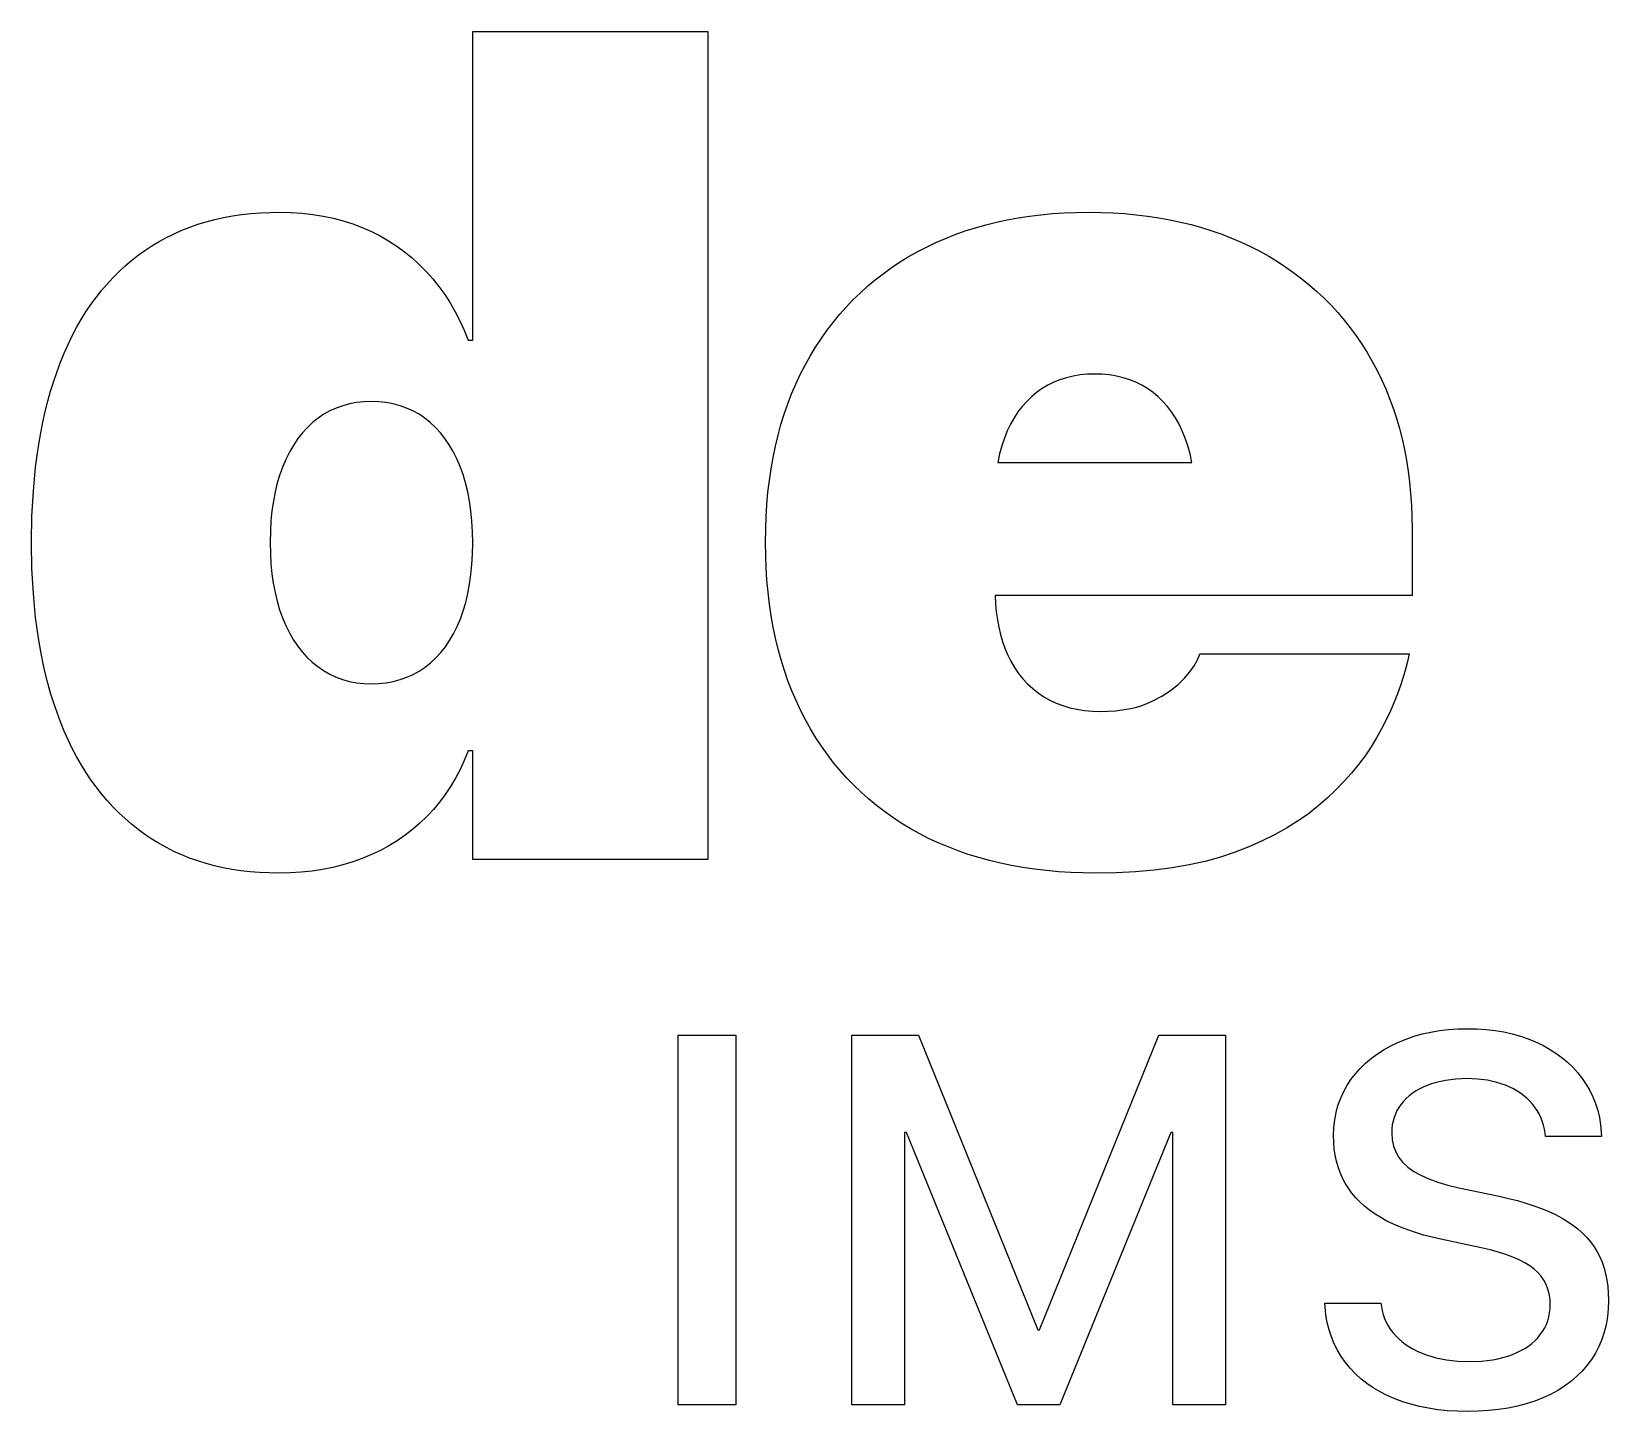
# Model space of a CAD drawing. Extents: x -40 to 40, y -8.1 to 8.1.
# Drawn here: x 22.6 to 40, y -8.09 to 7.14 of the extents above; entities that cross this region are included whole.
import ezdxf

# ---------------------------------------------------------------- set-up
doc = ezdxf.new("R2010")
doc.units = 0
doc.layers.get('0').update_dxf_attribs({"color": 3, "linetype": 'CONTINUOUS'})

msp = doc.modelspace()

# ---------------------------------------------------------------- linework, layer by layer
at = {"color": 3}
for p, q in [((27.470167, 3.732109), (27.470167, 7.137054)), ((27.470167, 7.137054), (30.065014, 7.137054)), ((30.065014, 7.137054), (30.065014, -1.995539)), ((24.531187, 5.038234), (24.625392, 5.062895)), ((24.625392, 5.062895), (24.721697, 5.084267)), ((24.721697, 5.084267), (24.820104, 5.102351)), ((24.820104, 5.102351), (24.920612, 5.117147)), ((24.920612, 5.117147), (25.023222, 5.128656)), ((25.023222, 5.128656), (25.127933, 5.136876)), ((25.127933, 5.136876), (25.234745, 5.141808)), ((25.234745, 5.141808), (25.343659, 5.143453)), ((25.343659, 5.143453), (25.467221, 5.140832)), ((25.467221, 5.140832), (25.587915, 5.132971)), ((25.587915, 5.132971), (25.705741, 5.119867)), ((25.705741, 5.119867), (25.8207, 5.101524)), ((25.8207, 5.101524), (25.93279, 5.077939)), ((25.93279, 5.077939), (26.042013, 5.049112)), ((26.042013, 5.049112), (26.148368, 5.015045)), ((33.247204, 5.03428), (33.366403, 5.059867)), ((33.366403, 5.059867), (33.487851, 5.082043)), ((33.487851, 5.082043), (33.611548, 5.100806)), ((33.611548, 5.100806), (33.737496, 5.11616)), ((33.737496, 5.11616), (33.865693, 5.128099)), ((33.865693, 5.128099), (33.99614, 5.136629)), ((33.99614, 5.136629), (34.128837, 5.141746)), ((34.128837, 5.141746), (34.263783, 5.143453)), ((34.263783, 5.143453), (34.398729, 5.141772)), ((34.398729, 5.141772), (34.531426, 5.136729)), ((34.531426, 5.136729), (34.661873, 5.128322)), ((34.661873, 5.128322), (34.79007, 5.116554)), ((34.79007, 5.116554), (34.916018, 5.101425)), ((34.916018, 5.101425), (35.039715, 5.082933)), ((35.039715, 5.082933), (35.161163, 5.061077)), ((35.161163, 5.061077), (35.280362, 5.035861)), ((24.091688, 4.865611), (24.175385, 4.906712)), ((24.175385, 4.906712), (24.261183, 4.944524)), ((24.261183, 4.944524), (24.349083, 4.97905)), ((24.349083, 4.97905), (24.439085, 5.010286)), ((24.439085, 5.010286), (24.531187, 5.038234)), ((26.148368, 5.015045), (26.251855, 4.975737)), ((26.251855, 4.975737), (26.352178, 4.931484)), ((26.352178, 4.931484), (26.44904, 4.882584)), ((26.44904, 4.882584), (26.542441, 4.829035)), ((32.684959, 4.855166), (32.792908, 4.897813)), ((32.792908, 4.897813), (32.903108, 4.937046)), ((32.903108, 4.937046), (33.015557, 4.972869)), ((33.015557, 4.972869), (33.130256, 5.00528)), ((33.130256, 5.00528), (33.247204, 5.03428)), ((35.280362, 5.035861), (35.39731, 5.007283)), ((35.39731, 5.007283), (35.512009, 4.975342)), ((35.512009, 4.975342), (35.624458, 4.940038)), ((35.624458, 4.940038), (35.734657, 4.901373)), ((35.734657, 4.901373), (35.842607, 4.859345)), ((23.778, 4.668439), (23.853205, 4.722582)), ((23.853205, 4.722582), (23.930598, 4.773546)), ((23.930598, 4.773546), (24.010092, 4.821222)), ((24.010092, 4.821222), (24.091688, 4.865611)), ((26.542441, 4.829035), (26.63238, 4.770838)), ((26.63238, 4.770838), (26.718859, 4.707994)), ((26.718859, 4.707994), (26.801876, 4.640503)), ((32.275954, 4.650702), (32.374608, 4.706758)), ((32.374608, 4.706758), (32.475809, 4.75964)), ((32.475809, 4.75964), (32.579259, 4.809109)), ((32.579259, 4.809109), (32.684959, 4.855166)), ((35.842607, 4.859345), (35.948307, 4.813954)), ((35.948307, 4.813954), (36.051757, 4.765203)), ((36.051757, 4.765203), (36.152958, 4.713088)), ((36.152958, 4.713088), (36.251624, 4.657908)), ((23.566031, 4.487621), (23.634413, 4.550959)), ((23.634413, 4.550959), (23.705069, 4.611232)), ((23.705069, 4.611232), (23.778, 4.668439)), ((26.801876, 4.640503), (26.881432, 4.568364)), ((26.881432, 4.568364), (26.957527, 4.491577)), ((31.99705, 4.464877), (32.087175, 4.52976)), ((32.087175, 4.52976), (32.180143, 4.591701)), ((32.180143, 4.591701), (32.275954, 4.650702)), ((36.251624, 4.657908), (36.347472, 4.599958)), ((36.347472, 4.599958), (36.440502, 4.539241)), ((36.440502, 4.539241), (36.530714, 4.475755)), ((23.374533, 4.279212), (23.436091, 4.351748)), ((23.436091, 4.351748), (23.499924, 4.421216)), ((23.499924, 4.421216), (23.566031, 4.487621)), ((26.957527, 4.491577), (27.029815, 4.410488)), ((27.029815, 4.410488), (27.097949, 4.325442)), ((31.825329, 4.326284), (31.909768, 4.397051)), ((31.909768, 4.397051), (31.99705, 4.464877)), ((36.530714, 4.475755), (36.618107, 4.409498)), ((36.618107, 4.409498), (36.702682, 4.340475)), ((23.258239, 4.124946), (23.315249, 4.203611)), ((23.315249, 4.203611), (23.374533, 4.279212)), ((27.097949, 4.325442), (27.161931, 4.236443)), ((27.161931, 4.236443), (27.221758, 4.143488)), ((31.589071, 4.096329), (31.664981, 4.175923)), ((31.664981, 4.175923), (31.743734, 4.252574)), ((31.743734, 4.252574), (31.825329, 4.326284)), ((36.702682, 4.340475), (36.784438, 4.268681)), ((36.784438, 4.268681), (36.863376, 4.194119)), ((36.863376, 4.194119), (36.939496, 4.116787)), ((23.151044, 3.958417), (23.203504, 4.043214)), ((23.203504, 4.043214), (23.258239, 4.124946)), ((27.221758, 4.143488), (27.277433, 4.046577)), ((27.277433, 4.046577), (27.328954, 3.945709)), ((31.445781, 3.928318), (31.516005, 4.013794)), ((31.516005, 4.013794), (31.589071, 4.096329)), ((36.939496, 4.116787), (37.012797, 4.036687)), ((37.012797, 4.036687), (37.08328, 3.953819)), ((23.052946, 3.779625), (23.100857, 3.870553)), ((23.100857, 3.870553), (23.151044, 3.958417)), ((27.328954, 3.945709), (27.376322, 3.840886)), ((27.376322, 3.840886), (27.419536, 3.732109)), ((31.313863, 3.748537), (31.378401, 3.839899)), ((31.378401, 3.839899), (31.445781, 3.928318)), ((37.08328, 3.953819), (37.150945, 3.86818)), ((37.150945, 3.86818), (37.215792, 3.779773)), ((22.963946, 3.588572), (23.007308, 3.685631)), ((23.007308, 3.685631), (23.052946, 3.779625)), ((27.419536, 3.732109), (27.470167, 3.732109)), ((31.193318, 3.55699), (31.252169, 3.654234)), ((31.252169, 3.654234), (31.313863, 3.748537)), ((37.215792, 3.779773), (37.27782, 3.688598)), ((37.27782, 3.688598), (37.33703, 3.594653)), ((22.884155, 3.385393), (22.922857, 3.488447)), ((22.922857, 3.488447), (22.963946, 3.588572)), ((31.137309, 3.456803), (31.193318, 3.55699)), ((37.33703, 3.594653), (37.393421, 3.497941)), ((37.393421, 3.497941), (37.446685, 3.398755)), ((22.847949, 3.279544), (22.884155, 3.385393)), ((31.034959, 3.248394), (31.084429, 3.353872)), ((31.084429, 3.353872), (31.137309, 3.456803)), ((34.020121, 3.318357), (33.948723, 3.295663)), ((34.094287, 3.336009), (34.020121, 3.318357)), ((34.171223, 3.348617), (34.094287, 3.336009)), ((34.250927, 3.356182), (34.171223, 3.348617)), ((34.333401, 3.358704), (34.250927, 3.356182)), ((34.415874, 3.356182), (34.333401, 3.358704)), ((34.495579, 3.348617), (34.415874, 3.356182)), ((34.572514, 3.336009), (34.495579, 3.348617)), ((34.646681, 3.318357), (34.572514, 3.336009)), ((34.718079, 3.295663), (34.646681, 3.318357)), ((37.446685, 3.398755), (37.496513, 3.297394)), ((22.783028, 3.059466), (22.81424, 3.170901)), ((22.81424, 3.170901), (22.847949, 3.279544)), ((30.946256, 3.029799), (30.988902, 3.14037)), ((30.988902, 3.14037), (31.034959, 3.248394)), ((33.691166, 3.154746), (33.634651, 3.107724)), ((33.751143, 3.197318), (33.691166, 3.154746)), ((33.814234, 3.235143), (33.751143, 3.197318)), ((33.880094, 3.267924), (33.814234, 3.235143)), ((33.948723, 3.295663), (33.880094, 3.267924)), ((34.786708, 3.267924), (34.718079, 3.295663)), ((34.852568, 3.235143), (34.786708, 3.267924)), ((34.915659, 3.197318), (34.852568, 3.235143)), ((34.975635, 3.154746), (34.915659, 3.197318)), ((35.03215, 3.107724), (34.975635, 3.154746)), ((37.496513, 3.297394), (37.542904, 3.193857)), ((37.542904, 3.193857), (37.585859, 3.088145)), ((22.754313, 2.945237), (22.783028, 3.059466)), ((25.964039, 2.983223), (25.894866, 2.951678)), ((26.035882, 3.009033), (25.964039, 2.983223)), ((26.110395, 3.029108), (26.035882, 3.009033)), ((26.187578, 3.043446), (26.110395, 3.029108)), ((26.26743, 3.05205), (26.187578, 3.043446)), ((26.349953, 3.054918), (26.26743, 3.05205)), ((26.433959, 3.05205), (26.349953, 3.054918)), ((26.515098, 3.043446), (26.433959, 3.05205)), ((26.593368, 3.029108), (26.515098, 3.043446)), ((26.668771, 3.009033), (26.593368, 3.029108)), ((26.741306, 2.983223), (26.668771, 3.009033)), ((26.810974, 2.951678), (26.741306, 2.983223)), ((30.907022, 2.916683), (30.946256, 3.029799)), ((33.532005, 3.000331), (33.485873, 2.93996)), ((33.581597, 3.056252), (33.532005, 3.000331)), ((33.634651, 3.107724), (33.581597, 3.056252)), ((35.085204, 3.056252), (35.03215, 3.107724)), ((35.134797, 3.000331), (35.085204, 3.056252)), ((35.180929, 2.93996), (35.134797, 3.000331)), ((37.585859, 3.088145), (37.625377, 2.980256)), ((37.625377, 2.980256), (37.66146, 2.870192)), ((22.704374, 2.708398), (22.728095, 2.828214)), ((22.728095, 2.828214), (22.754313, 2.945237)), ((25.703763, 2.822923), (25.646457, 2.769327)), ((25.764531, 2.871379), (25.703763, 2.822923)), ((25.828363, 2.914397), (25.764531, 2.871379)), ((25.894866, 2.951678), (25.828363, 2.914397)), ((26.877773, 2.914397), (26.810974, 2.951678)), ((26.941705, 2.871379), (26.877773, 2.914397)), ((27.002472, 2.822923), (26.941705, 2.871379)), ((27.059778, 2.769327), (27.002472, 2.822923)), ((30.838788, 2.682811), (30.871199, 2.80102)), ((30.871199, 2.80102), (30.907022, 2.916683)), ((33.403993, 2.805865), (33.368245, 2.732143)), ((33.443202, 2.875137), (33.403993, 2.805865)), ((33.485873, 2.93996), (33.443202, 2.875137)), ((35.223599, 2.875137), (35.180929, 2.93996)), ((35.262809, 2.805865), (35.223599, 2.875137)), ((35.298557, 2.732143), (35.262809, 2.805865)), ((37.66146, 2.870192), (37.694105, 2.757953)), ((22.68315, 2.585788), (22.704374, 2.708398)), ((25.542228, 2.646703), (25.495305, 2.57768)), ((25.592612, 2.710586), (25.542228, 2.646703)), ((25.646457, 2.769327), (25.592612, 2.710586)), ((27.113623, 2.710586), (27.059778, 2.769327)), ((27.164007, 2.646703), (27.113623, 2.710586)), ((27.21093, 2.57768), (27.164007, 2.646703)), ((30.809789, 2.562055), (30.838788, 2.682811)), ((33.335219, 2.651257), (33.306804, 2.566294)), ((33.368245, 2.732143), (33.335219, 2.651257)), ((35.331583, 2.651257), (35.298557, 2.732143)), ((35.359998, 2.566294), (35.331583, 2.651257)), ((37.694105, 2.757953), (37.723315, 2.643539)), ((37.723315, 2.643539), (37.749088, 2.52695)), ((22.648193, 2.332187), (22.664423, 2.460384)), ((22.664423, 2.460384), (22.68315, 2.585788)), ((25.451844, 2.503512), (25.411843, 2.424204)), ((25.495305, 2.57768), (25.451844, 2.503512)), ((27.254392, 2.503512), (27.21093, 2.57768)), ((27.294392, 2.424204), (27.254392, 2.503512)), ((30.762026, 2.312905), (30.784202, 2.438752)), ((30.784202, 2.438752), (30.809789, 2.562055)), ((33.283025, 2.477234), (33.263909, 2.384054)), ((33.306804, 2.566294), (33.283025, 2.477234)), ((35.383776, 2.477234), (35.359998, 2.566294)), ((35.402893, 2.384054), (35.383776, 2.477234)), ((37.749088, 2.52695), (37.771424, 2.408183)), ((22.623224, 2.067412), (22.648193, 2.332187)), ((25.375304, 2.339752), (25.34267, 2.250554)), ((25.411843, 2.424204), (25.375304, 2.339752)), ((27.330932, 2.339752), (27.294392, 2.424204)), ((27.363565, 2.250455), (27.330932, 2.339752)), ((30.743262, 2.18451), (30.762026, 2.312905)), ((33.263909, 2.384054), (35.402893, 2.384054)), ((37.771424, 2.408183), (37.790324, 2.287242)), ((37.790324, 2.287242), (37.805788, 2.164126)), ((25.314388, 2.157006), (25.290457, 2.059105)), ((25.34267, 2.250554), (25.314388, 2.157006)), ((27.391847, 2.15661), (27.363565, 2.250455)), ((27.415779, 2.058215), (27.391847, 2.15661)), ((30.727909, 2.053567), (30.743262, 2.18451)), ((37.805788, 2.164126), (37.817815, 2.038834)), ((22.608242, 1.791462), (22.623224, 2.067412)), ((25.270877, 1.956855), (25.255648, 1.850252)), ((25.290457, 2.059105), (25.270877, 1.956855)), ((27.435359, 1.955272), (27.415779, 2.058215)), ((27.450587, 1.847779), (27.435359, 1.955272)), ((30.707439, 1.784045), (30.715968, 1.92008)), ((30.715968, 1.92008), (30.727909, 2.053567)), ((37.817815, 2.038834), (37.826406, 1.911366)), ((22.603248, 1.504338), (22.608242, 1.791462)), ((25.255648, 1.850252), (25.24477, 1.739299)), ((27.461465, 1.735739), (27.450587, 1.847779)), ((30.702322, 1.645466), (30.707439, 1.784045)), ((37.826406, 1.911366), (37.831561, 1.781723)), ((37.831561, 1.781723), (37.833279, 1.649904)), ((25.238244, 1.623995), (25.236068, 1.504338)), ((25.24477, 1.739299), (25.238244, 1.623995)), ((27.467992, 1.619148), (27.461465, 1.735739)), ((27.470167, 1.49801), (27.467992, 1.619148)), ((30.700616, 1.504338), (30.702322, 1.645466)), ((37.833279, 1.649904), (37.833279, 0.915752)), ((22.603248, 1.49801), (22.603248, 1.504338)), ((22.608242, 1.212369), (22.603248, 1.49801)), ((25.236068, 1.504338), (25.236068, 1.49801)), ((25.236068, 1.49801), (25.238194, 1.379838)), ((27.468041, 1.372025), (27.470167, 1.49168)), ((27.470167, 1.49168), (27.470167, 1.49801)), ((30.700616, 1.49801), (30.700616, 1.504338)), ((30.702334, 1.357625), (30.700616, 1.49801)), ((25.238194, 1.379838), (25.244572, 1.265818)), ((25.244572, 1.265818), (25.255203, 1.155952)), ((27.451032, 1.145767), (27.461663, 1.256721)), ((27.461663, 1.256721), (27.468041, 1.372025)), ((30.707489, 1.219686), (30.702334, 1.357625)), ((30.71608, 1.084197), (30.707489, 1.219686)), ((22.623224, 0.937705), (22.608242, 1.212369)), ((25.255203, 1.155952), (25.270086, 1.05024)), ((25.270086, 1.05024), (25.289221, 0.948681)), ((27.43615, 1.039165), (27.451032, 1.145767)), ((30.728107, 0.951154), (30.71608, 1.084197)), ((22.648193, 0.674017), (22.623224, 0.937705)), ((25.289221, 0.948681), (25.312608, 0.851275)), ((27.393627, 0.839014), (27.417015, 0.936913)), ((27.417015, 0.936913), (27.43615, 1.039165)), ((30.743571, 0.820559), (30.728107, 0.951154)), ((37.833279, 0.915752), (33.23376, 0.915752)), ((33.23376, 0.915752), (33.238299, 0.823327)), ((25.312608, 0.851275), (25.340247, 0.758024)), ((25.340247, 0.758024), (25.372139, 0.668924)), ((27.334096, 0.656266), (27.365988, 0.745465)), ((27.365988, 0.745465), (27.393627, 0.839014)), ((30.762471, 0.69241), (30.743571, 0.820559)), ((33.238299, 0.823327), (33.246468, 0.734037)), ((33.246468, 0.734037), (33.25826, 0.647877)), ((22.664423, 0.54629), (22.648193, 0.674017)), ((22.68315, 0.421307), (22.664423, 0.54629)), ((25.372139, 0.668924), (25.407986, 0.584375)), ((25.407986, 0.584375), (25.447493, 0.504769)), ((27.258743, 0.492506), (27.298249, 0.571815)), ((27.298249, 0.571815), (27.334096, 0.656266)), ((30.784807, 0.56671), (30.762471, 0.69241)), ((30.81058, 0.443457), (30.784807, 0.56671)), ((33.25826, 0.647877), (33.273672, 0.564844)), ((33.273672, 0.564844), (33.292698, 0.484931)), ((22.704374, 0.299067), (22.68315, 0.421307)), ((25.447493, 0.504769), (25.490658, 0.430108)), ((25.490658, 0.430108), (25.537482, 0.36039)), ((25.537482, 0.36039), (25.587964, 0.295618)), ((27.118271, 0.285433), (27.168754, 0.349315)), ((27.168754, 0.349315), (27.215578, 0.41834)), ((27.215578, 0.41834), (27.258743, 0.492506)), ((30.83979, 0.322653), (30.81058, 0.443457)), ((33.292698, 0.484931), (33.315333, 0.408134)), ((33.315333, 0.408134), (33.341571, 0.334451)), ((22.728095, 0.179573), (22.704374, 0.299067)), ((22.754313, 0.062822), (22.728095, 0.179573)), ((25.587964, 0.295618), (25.642106, 0.235791)), ((25.642106, 0.235791), (25.699907, 0.180907)), ((25.699907, 0.180907), (25.761366, 0.130968)), ((27.006329, 0.173096), (27.064129, 0.226693)), ((27.064129, 0.226693), (27.118271, 0.285433)), ((30.872435, 0.204294), (30.83979, 0.322653)), ((30.908517, 0.088385), (30.872435, 0.204294)), ((33.341571, 0.334451), (33.371409, 0.263875)), ((33.371409, 0.263875), (33.408097, 0.190153)), ((33.408097, 0.190153), (33.448542, 0.120881)), ((35.429091, 0.138879), (35.463306, 0.197817)), ((35.463306, 0.197817), (35.485259, 0.251217)), ((35.485259, 0.251217), (35.491588, 0.270205)), ((35.491588, 0.270205), (37.801635, 0.270205)), ((37.782648, 0.187928), (37.761585, 0.10155)), ((37.801635, 0.270205), (37.782648, 0.187928)), ((22.783028, -0.051184), (22.754313, 0.062822)), ((25.761366, 0.130968), (25.825941, 0.086469)), ((25.825941, 0.086469), (25.893086, 0.047902)), ((25.893086, 0.047902), (25.962803, 0.015268)), ((25.962803, 0.015268), (26.035091, -0.011432)), ((26.669562, -0.013013), (26.742542, 0.012797)), ((26.742542, 0.012797), (26.812754, 0.044341)), ((26.812754, 0.044341), (26.880196, 0.081622)), ((26.880196, 0.081622), (26.944869, 0.12464)), ((26.944869, 0.12464), (27.006329, 0.173096)), ((30.948036, -0.025078), (30.908517, 0.088385)), ((33.448542, 0.120881), (33.492746, 0.05606)), ((33.492746, 0.05606), (33.540707, -0.004312)), ((35.289904, -0.031456), (35.323873, 0.00439)), ((35.323873, 0.00439), (35.382613, 0.074404)), ((35.382613, 0.074404), (35.429091, 0.138879)), ((37.736368, 0.013291), (37.706998, -0.076847)), ((37.761585, 0.10155), (37.736368, 0.013291)), ((22.81424, -0.162447), (22.783028, -0.051184)), ((22.847949, -0.270965), (22.81424, -0.162447)), ((26.035091, -0.011432), (26.10995, -0.032198)), ((26.10995, -0.032198), (26.18738, -0.047031)), ((26.18738, -0.047031), (26.267381, -0.055931)), ((26.267381, -0.055931), (26.349953, -0.058898)), ((26.349953, -0.058898), (26.434009, -0.056031)), ((26.434009, -0.056031), (26.515296, -0.047427)), ((26.515296, -0.047427), (26.593813, -0.033088)), ((26.593813, -0.033088), (26.669562, -0.013013)), ((30.990991, -0.136094), (30.948036, -0.025078)), ((31.037382, -0.244662), (30.990991, -0.136094)), ((33.540707, -0.004312), (33.592426, -0.060234)), ((33.592426, -0.060234), (33.647902, -0.111705)), ((33.647902, -0.111705), (33.707137, -0.158727)), ((33.707137, -0.158727), (33.770129, -0.201299)), ((35.074079, -0.194376), (35.169606, -0.132472)), ((35.169606, -0.132472), (35.25287, -0.066216)), ((35.25287, -0.066216), (35.289904, -0.031456)), ((37.673475, -0.168863), (37.635798, -0.262758)), ((37.706998, -0.076847), (37.673475, -0.168863)), ((22.884155, -0.37674), (22.847949, -0.270965)), ((31.08721, -0.350782), (31.037382, -0.244662)), ((33.770129, -0.201299), (33.836682, -0.239123)), ((33.836682, -0.239123), (33.906596, -0.271905)), ((33.906596, -0.271905), (33.979873, -0.299644)), ((33.979873, -0.299644), (34.056512, -0.322338)), ((34.056512, -0.322338), (34.136513, -0.33999)), ((34.136513, -0.33999), (34.219876, -0.352599)), ((34.56045, -0.355762), (34.63699, -0.347111)), ((34.63699, -0.347111), (34.70997, -0.334996)), ((34.70997, -0.334996), (34.77939, -0.319421)), ((34.77939, -0.319421), (34.84525, -0.300385)), ((34.84525, -0.300385), (34.90755, -0.277888)), ((34.90755, -0.277888), (34.96629, -0.25193)), ((34.96629, -0.25193), (35.074079, -0.194376)), ((37.635798, -0.262758), (37.593968, -0.358531)), ((22.922857, -0.479769), (22.884155, -0.37674)), ((22.963946, -0.579919), (22.922857, -0.479769)), ((31.140474, -0.454454), (31.08721, -0.350782)), ((31.196927, -0.555408), (31.140474, -0.454454)), ((34.219876, -0.352599), (34.306602, -0.360163)), ((34.306602, -0.360163), (34.39669, -0.362685)), ((34.39669, -0.362685), (34.48035, -0.360955)), ((34.48035, -0.360955), (34.56045, -0.355762)), ((37.547984, -0.456184), (37.497848, -0.555716)), ((37.593968, -0.358531), (37.547984, -0.456184)), ((23.007308, -0.677054), (22.963946, -0.579919)), ((23.052946, -0.771171), (23.007308, -0.677054)), ((31.256322, -0.65337), (31.196927, -0.555408)), ((31.318659, -0.74834), (31.256322, -0.65337)), ((37.442767, -0.655595), (37.38195, -0.754285)), ((37.497848, -0.555716), (37.442767, -0.655595)), ((23.100857, -0.862272), (23.052946, -0.771171)), ((23.151044, -0.950357), (23.100857, -0.862272)), ((27.419536, -0.799378), (27.377805, -0.90346)), ((27.470167, -0.799378), (27.419536, -0.799378)), ((27.470167, -1.995539), (27.470167, -0.799378)), ((31.383938, -0.840319), (31.318659, -0.74834)), ((31.45216, -0.929307), (31.383938, -0.840319)), ((37.315398, -0.85179), (37.24311, -0.948107)), ((37.38195, -0.754285), (37.315398, -0.85179)), ((23.203504, -1.035426), (23.151044, -0.950357)), ((23.258239, -1.117479), (23.203504, -1.035426)), ((27.331723, -1.003684), (27.28129, -1.100051)), ((27.377805, -0.90346), (27.331723, -1.003684)), ((31.523322, -1.015302), (31.45216, -0.929307)), ((31.597427, -1.098307), (31.523322, -1.015302)), ((37.165086, -1.04324), (37.081327, -1.137183)), ((37.24311, -0.948107), (37.165086, -1.04324)), ((23.315249, -1.196516), (23.258239, -1.117479)), ((23.374533, -1.272538), (23.315249, -1.196516)), ((27.226505, -1.192562), (27.167369, -1.281216)), ((27.28129, -1.100051), (27.226505, -1.192562)), ((31.674474, -1.178322), (31.597427, -1.098307)), ((31.754463, -1.255344), (31.674474, -1.178322)), ((37.081327, -1.137183), (36.991833, -1.229941)), ((23.436091, -1.345542), (23.374533, -1.272538)), ((23.499924, -1.415532), (23.436091, -1.345542)), ((27.103883, -1.366013), (27.036045, -1.446954)), ((27.167369, -1.281216), (27.103883, -1.366013)), ((31.837394, -1.329375), (31.754463, -1.255344)), ((31.923267, -1.400413), (31.837394, -1.329375)), ((36.896603, -1.321512), (36.794896, -1.410413)), ((36.991833, -1.229941), (36.896603, -1.321512)), ((23.566031, -1.482503), (23.499924, -1.415532)), ((23.634413, -1.546461), (23.566031, -1.482503)), ((23.705069, -1.6074), (23.634413, -1.546461)), ((26.963856, -1.524038), (26.887662, -1.597017)), ((27.036045, -1.446954), (26.963856, -1.524038)), ((32.012081, -1.468462), (31.923267, -1.400413)), ((32.103838, -1.533518), (32.012081, -1.468462)), ((32.198536, -1.595584), (32.103838, -1.533518)), ((36.685969, -1.495162), (36.569824, -1.575756)), ((36.794896, -1.410413), (36.685969, -1.495162)), ((23.778, -1.665324), (23.705069, -1.6074)), ((23.853205, -1.720232), (23.778, -1.665324)), ((23.930548, -1.771965), (23.853205, -1.720232)), ((26.724297, -1.729925), (26.637127, -1.789851)), ((26.807809, -1.665647), (26.724297, -1.729925)), ((26.887662, -1.597017), (26.807809, -1.665647)), ((32.296177, -1.654657), (32.198536, -1.595584)), ((32.396759, -1.710739), (32.296177, -1.654657)), ((32.500049, -1.763621), (32.396759, -1.710739)), ((36.315877, -1.724486), (36.178076, -1.792619)), ((36.44646, -1.652197), (36.315877, -1.724486)), ((36.569824, -1.575756), (36.44646, -1.652197)), ((24.009894, -1.820359), (23.930548, -1.771965)), ((24.091243, -1.865414), (24.009894, -1.820359)), ((24.174594, -1.907133), (24.091243, -1.865414)), ((24.259947, -1.945514), (24.174594, -1.907133)), ((26.451809, -1.89665), (26.353662, -1.943524)), ((26.546297, -1.845427), (26.451809, -1.89665)), ((26.637127, -1.789851), (26.546297, -1.845427)), ((32.605811, -1.81309), (32.500049, -1.763621)), ((32.714045, -1.859147), (32.605811, -1.81309)), ((32.824751, -1.901794), (32.714045, -1.859147)), ((32.937929, -1.941027), (32.824751, -1.901794)), ((36.033055, -1.8566), (35.880815, -1.916429)), ((36.178076, -1.792619), (36.033055, -1.8566)), ((24.347303, -1.980558), (24.259947, -1.945514)), ((24.436662, -2.012264), (24.347303, -1.980558)), ((24.528023, -2.040634), (24.436662, -2.012264)), ((24.621387, -2.065664), (24.528023, -2.040634)), ((24.716753, -2.087358), (24.621387, -2.065664)), ((24.814121, -2.105715), (24.716753, -2.087358)), ((25.928044, -2.084391), (25.814371, -2.107087)), ((26.038849, -2.056654), (25.928044, -2.084391)), ((26.146786, -2.023872), (26.038849, -2.056654)), ((26.251855, -1.986046), (26.146786, -2.023872)), ((26.353662, -1.943524), (26.251855, -1.986046)), ((30.065014, -1.995539), (27.470167, -1.995539)), ((33.05358, -1.97685), (32.937929, -1.941027)), ((33.171703, -2.00926), (33.05358, -1.97685)), ((33.292298, -2.038259), (33.171703, -2.00926)), ((33.415365, -2.063847), (33.292298, -2.038259)), ((33.540905, -2.086023), (33.415365, -2.063847)), ((33.668916, -2.104787), (33.540905, -2.086023)), ((35.372773, -2.057198), (35.185428, -2.089683)), ((35.55112, -2.017493), (35.372773, -2.057198)), ((35.720467, -1.970571), (35.55112, -2.017493)), ((35.880815, -1.916429), (35.720467, -1.970571)), ((24.913492, -2.120734), (24.814121, -2.105715)), ((25.014866, -2.132415), (24.913492, -2.120734)), ((25.118242, -2.140758), (25.014866, -2.132415)), ((25.22362, -2.145765), (25.118242, -2.140758)), ((25.331001, -2.147433), (25.22362, -2.145765)), ((25.456145, -2.144912), (25.331001, -2.147433)), ((25.578422, -2.137346), (25.456145, -2.144912)), ((25.69783, -2.124739), (25.578422, -2.137346)), ((25.814371, -2.107087), (25.69783, -2.124739)), ((33.7994, -2.120139), (33.668916, -2.104787)), ((33.932357, -2.13208), (33.7994, -2.120139)), ((34.067785, -2.14061), (33.932357, -2.13208)), ((34.205686, -2.145727), (34.067785, -2.14061)), ((34.346059, -2.147433), (34.205686, -2.145727)), ((34.569399, -2.143823), (34.346059, -2.147433)), ((34.783741, -2.132995), (34.569399, -2.143823)), ((34.989084, -2.114948), (34.783741, -2.132995)), ((35.185428, -2.089683), (34.989084, -2.114948)), ((29.737773, -8.013414), (29.737773, -3.936362)), ((29.737773, -3.936362), (30.372737, -3.936362)), ((30.372737, -3.936362), (30.372737, -8.013414)), ((31.653417, -8.013414), (31.653417, -3.936362)), ((31.653417, -3.936362), (32.386917, -3.936362)), ((32.386917, -3.936362), (33.702979, -7.186852)), ((33.724434, -7.186852), (35.040364, -3.936362)), ((35.040364, -3.936362), (35.773864, -3.936362)), ((35.773864, -3.936362), (35.773864, -8.013414)), ((37.681893, -4.012494), (37.766799, -3.977548)), ((37.766799, -3.977548), (37.85473, -3.94726)), ((37.85473, -3.94726), (37.945687, -3.921633)), ((37.945687, -3.921633), (38.03967, -3.900665)), ((38.03967, -3.900665), (38.136678, -3.884356)), ((38.136678, -3.884356), (38.236711, -3.872707)), ((38.236711, -3.872707), (38.33977, -3.865717)), ((38.33977, -3.865717), (38.445854, -3.863389)), ((38.445854, -3.863389), (38.550822, -3.865654)), ((38.550822, -3.865654), (38.652606, -3.872453)), ((38.652606, -3.872453), (38.751207, -3.883786)), ((38.751207, -3.883786), (38.846625, -3.899649)), ((38.846625, -3.899649), (38.938859, -3.920046)), ((38.938859, -3.920046), (39.02791, -3.944975)), ((39.02791, -3.944975), (39.113777, -3.974437)), ((39.113777, -3.974437), (39.196461, -4.008432)), ((37.384337, -4.190406), (37.451973, -4.140526)), ((37.451973, -4.140526), (37.52411, -4.094248)), ((37.52411, -4.094248), (37.60075, -4.051571)), ((37.60075, -4.051571), (37.681893, -4.012494)), ((39.196461, -4.008432), (39.275444, -4.046467)), ((39.275444, -4.046467), (39.350209, -4.088045)), ((39.350209, -4.088045), (39.420756, -4.133167)), ((39.420756, -4.133167), (39.487085, -4.181837)), ((37.208445, -4.361648), (37.262573, -4.300966)), ((37.262573, -4.300966), (37.321204, -4.243886)), ((37.321204, -4.243886), (37.384337, -4.190406)), ((39.487085, -4.181837), (39.549196, -4.234049)), ((39.549196, -4.234049), (39.607089, -4.289807)), ((39.607089, -4.289807), (39.660763, -4.349109)), ((39.660763, -4.349109), (39.71022, -4.411957)), ((37.075769, -4.563462), (37.114368, -4.493353)), ((37.114368, -4.493353), (37.158818, -4.42593)), ((37.158818, -4.42593), (37.208445, -4.361648)), ((37.955323, -4.508996), (37.912619, -4.53043)), ((38.000655, -4.489413), (37.955323, -4.508996)), ((38.048287, -4.471922), (38.000655, -4.489413)), ((38.09789, -4.456761), (38.048287, -4.471922)), ((38.203008, -4.43344), (38.09789, -4.456761)), ((38.316008, -4.419446), (38.203008, -4.43344)), ((38.436892, -4.414782), (38.316008, -4.419446)), ((38.554683, -4.419221), (38.436892, -4.414782)), ((38.665115, -4.432849), (38.554683, -4.419221)), ((38.768188, -4.455666), (38.665115, -4.432849)), ((38.863903, -4.487668), (38.768188, -4.455666)), ((38.951505, -4.528065), (38.863903, -4.487668)), ((39.71022, -4.411957), (39.754947, -4.477835)), ((39.754947, -4.477835), (39.794433, -4.546229)), ((37.016119, -4.71173), (37.043019, -4.636254)), ((37.043019, -4.636254), (37.075769, -4.563462)), ((37.738534, -4.665358), (37.711603, -4.697897)), ((37.768093, -4.634671), (37.738534, -4.665358)), ((37.800282, -4.605835), (37.768093, -4.634671)), ((37.835099, -4.578848), (37.800282, -4.605835)), ((37.872545, -4.553714), (37.835099, -4.578848)), ((37.912619, -4.53043), (37.872545, -4.553714)), ((39.030242, -4.576056), (38.951505, -4.528065)), ((39.066287, -4.602901), (39.030242, -4.576056)), ((39.100115, -4.631645), (39.066287, -4.602901)), ((39.131726, -4.662287), (39.100115, -4.631645)), ((39.161121, -4.694828), (39.131726, -4.662287)), ((39.188068, -4.729169), (39.161121, -4.694828)), ((39.794433, -4.546229), (39.828678, -4.61714)), ((39.828678, -4.61714), (39.857682, -4.690568)), ((39.857682, -4.690568), (39.881444, -4.766512)), ((36.970521, -4.954263), (36.979871, -4.870736)), ((36.979871, -4.870736), (36.99507, -4.789891)), ((36.99507, -4.789891), (37.016119, -4.71173)), ((37.634755, -4.843415), (37.623548, -4.88344)), ((37.649164, -4.804849), (37.634755, -4.843415)), ((37.666775, -4.767739), (37.649164, -4.804849)), ((37.687588, -4.732088), (37.666775, -4.767739)), ((37.711603, -4.697897), (37.687588, -4.732088)), ((39.212332, -4.765207), (39.188068, -4.729169)), ((39.233914, -4.802947), (39.212332, -4.765207)), ((39.252814, -4.842384), (39.233914, -4.802947)), ((39.269033, -4.88352), (39.252814, -4.842384)), ((39.881444, -4.766512), (39.899966, -4.844971)), ((39.899966, -4.844971), (39.913247, -4.925947)), ((32.256613, -5.009882), (32.232712, -5.009882)), ((32.232712, -5.009882), (32.232712, -8.013414)), ((33.479508, -8.013414), (32.256613, -5.009882)), ((35.170912, -5.009882), (33.947818, -8.013414)), ((35.194569, -5.009882), (35.170912, -5.009882)), ((35.194569, -8.013414), (35.194569, -5.009882)), ((36.967022, -5.040475), (36.970521, -4.954263)), ((36.967022, -5.043302), (36.967022, -5.040475)), ((36.969045, -5.117185), (36.967022, -5.043302)), ((37.61074, -4.967866), (37.609139, -5.012266)), ((37.609139, -5.012266), (37.609139, -5.015092)), ((37.609139, -5.015092), (37.614059, -5.088983)), ((37.615543, -4.924924), (37.61074, -4.967866)), ((37.623548, -4.88344), (37.615543, -4.924924)), ((39.282569, -4.926355), (39.269033, -4.88352)), ((39.293424, -4.97089), (39.282569, -4.926355)), ((39.301597, -5.017123), (39.293424, -4.97089)), ((39.306806, -5.054339), (39.301597, -5.017123)), ((39.913247, -4.925947), (39.921286, -5.009441)), ((39.921286, -5.009441), (39.924112, -5.054339)), ((36.975114, -5.188738), (36.969045, -5.117185)), ((36.985228, -5.257962), (36.975114, -5.188738)), ((37.614059, -5.088983), (37.628822, -5.158304)), ((37.628822, -5.158304), (37.653427, -5.223057)), ((39.924112, -5.054339), (39.306806, -5.054339)), ((36.999388, -5.324853), (36.985228, -5.257962)), ((37.017593, -5.389414), (36.999388, -5.324853)), ((37.039844, -5.451645), (37.017593, -5.389414)), ((37.653427, -5.223057), (37.687874, -5.28324)), ((37.687874, -5.28324), (37.732581, -5.338995)), ((37.732581, -5.338995), (37.787966, -5.390461)), ((37.787966, -5.390461), (37.854029, -5.437641)), ((37.066141, -5.511544), (37.039844, -5.451645)), ((37.096483, -5.569113), (37.066141, -5.511544)), ((37.854029, -5.437641), (37.93077, -5.480531)), ((37.93077, -5.480531), (38.018558, -5.519659)), ((38.018558, -5.519659), (38.11776, -5.555549)), ((38.11776, -5.555549), (38.228377, -5.588197)), ((37.130928, -5.624385), (37.096483, -5.569113)), ((37.169532, -5.677397), (37.130928, -5.624385)), ((37.212296, -5.728146), (37.169532, -5.677397)), ((37.259219, -5.776635), (37.212296, -5.728146)), ((38.228377, -5.588197), (38.350408, -5.617608)), ((38.350408, -5.617608), (38.794702, -5.712214)), ((38.794702, -5.712214), (38.897924, -5.735352)), ((38.897924, -5.735352), (38.996237, -5.760395)), ((37.310302, -5.822864), (37.259219, -5.776635)), ((37.365544, -5.86683), (37.310302, -5.822864)), ((37.424946, -5.908537), (37.365544, -5.86683)), ((37.488507, -5.94798), (37.424946, -5.908537)), ((38.996237, -5.760395), (39.08964, -5.787345)), ((39.08964, -5.787345), (39.178134, -5.816203)), ((39.178134, -5.816203), (39.261719, -5.846965)), ((39.261719, -5.846965), (39.340395, -5.879636)), ((39.340395, -5.879636), (39.414161, -5.914212)), ((39.414161, -5.914212), (39.483018, -5.950696)), ((37.556314, -5.985237), (37.488507, -5.94798)), ((37.628454, -6.020378), (37.556314, -5.985237)), ((37.704926, -6.053402), (37.628454, -6.020378)), ((37.785731, -6.084312), (37.704926, -6.053402)), ((37.870869, -6.113105), (37.785731, -6.084312)), ((39.483018, -5.950696), (39.547234, -5.989282)), ((39.547234, -5.989282), (39.607078, -6.030168)), ((39.607078, -6.030168), (39.662549, -6.073351)), ((39.662549, -6.073351), (39.713647, -6.118835)), ((37.960339, -6.139784), (37.870869, -6.113105)), ((38.054142, -6.164346), (37.960339, -6.139784)), ((38.152277, -6.186794), (38.054142, -6.164346)), ((38.596571, -6.28109), (38.152277, -6.186794)), ((39.713647, -6.118835), (39.760373, -6.166618)), ((39.760373, -6.166618), (39.802726, -6.216698)), ((39.802726, -6.216698), (39.840706, -6.26908)), ((38.694498, -6.303895), (38.596571, -6.28109)), ((38.785289, -6.328533), (38.694498, -6.303895)), ((38.868947, -6.355009), (38.785289, -6.328533)), ((38.945469, -6.383318), (38.868947, -6.355009)), ((39.014858, -6.413464), (38.945469, -6.383318)), ((39.077111, -6.445445), (39.014858, -6.413464)), ((39.840706, -6.26908), (39.874314, -6.323759)), ((39.874314, -6.323759), (39.903772, -6.380986)), ((39.903772, -6.380986), (39.929302, -6.441012)), ((39.13223, -6.479262), (39.077111, -6.445445)), ((39.180215, -6.514914), (39.13223, -6.479262)), ((39.221856, -6.553014), (39.180215, -6.514914)), ((39.257945, -6.59417), (39.221856, -6.553014)), ((39.288482, -6.638386), (39.257945, -6.59417)), ((39.929302, -6.441012), (39.950904, -6.503833)), ((39.950904, -6.503833), (39.968578, -6.569452)), ((39.968578, -6.569452), (39.982325, -6.637868)), ((39.313467, -6.685658), (39.288482, -6.638386)), ((39.332899, -6.735988), (39.313467, -6.685658)), ((39.34678, -6.789378), (39.332899, -6.735988)), ((39.982325, -6.637868), (39.992145, -6.709083)), ((39.992145, -6.709083), (39.998036, -6.783093)), ((39.998036, -6.783093), (40, -6.859901)), ((36.873917, -6.932875), (36.871091, -6.891597)), ((36.871091, -6.891597), (37.489368, -6.891597)), ((36.883007, -7.020199), (36.873917, -6.932875)), ((37.489368, -6.891597), (37.494622, -6.927577)), ((37.494622, -6.927577), (37.5033, -6.973327)), ((39.355108, -6.845823), (39.34678, -6.789378)), ((39.35104, -6.999778), (39.356173, -6.954706)), ((39.357884, -6.905328), (39.355108, -6.845823)), ((39.356173, -6.954706), (39.357884, -6.908152)), ((39.357884, -6.908152), (39.357884, -6.905328)), ((39.997064, -6.954878), (39.988257, -7.043912)), ((40, -6.862725), (39.997064, -6.954878)), ((40, -6.859901), (40, -6.862725)), ((36.897541, -7.104522), (36.883007, -7.020199)), ((36.917519, -7.185847), (36.897541, -7.104522)), ((37.5033, -6.973327), (37.515077, -7.017516)), ((37.515077, -7.017516), (37.529951, -7.060142)), ((37.529951, -7.060142), (37.547923, -7.101208)), ((37.547923, -7.101208), (37.568993, -7.14071)), ((39.296287, -7.165273), (39.315108, -7.126119)), ((39.315108, -7.126119), (39.330507, -7.085485)), ((39.330507, -7.085485), (39.342485, -7.043372)), ((39.342485, -7.043372), (39.35104, -6.999778)), ((39.973578, -7.129824), (39.953028, -7.212618)), ((39.988257, -7.043912), (39.973578, -7.129824)), ((33.702979, -7.186852), (33.724434, -7.186852)), ((36.94294, -7.264169), (36.917519, -7.185847)), ((36.973806, -7.339493), (36.94294, -7.264169)), ((37.568993, -7.14071), (37.593161, -7.178651)), ((37.593161, -7.178651), (37.620427, -7.215032)), ((37.620427, -7.215032), (37.650791, -7.249849)), ((37.650791, -7.249849), (37.683988, -7.282923)), ((37.683988, -7.282923), (37.719754, -7.31407)), ((39.153652, -7.336397), (39.188026, -7.306005)), ((39.188026, -7.306005), (39.219601, -7.273587)), ((39.219601, -7.273587), (39.248378, -7.239145)), ((39.248378, -7.239145), (39.274043, -7.202948)), ((39.274043, -7.202948), (39.296287, -7.165273)), ((39.926606, -7.292291), (39.894312, -7.368843)), ((39.953028, -7.212618), (39.926606, -7.292291)), ((37.010115, -7.411817), (36.973806, -7.339493)), ((37.051869, -7.481141), (37.010115, -7.411817)), ((37.719754, -7.31407), (37.758089, -7.343292)), ((37.758089, -7.343292), (37.798992, -7.370585)), ((37.798992, -7.370585), (37.842464, -7.395954)), ((37.842464, -7.395954), (37.888505, -7.419395)), ((37.888505, -7.419395), (37.988294, -7.460496)), ((37.988294, -7.460496), (38.041717, -7.477957)), ((38.041717, -7.477957), (38.097062, -7.493089)), ((38.835741, -7.491674), (38.888894, -7.476031)), ((38.888894, -7.476031), (38.939791, -7.45798)), ((38.939791, -7.45798), (38.988162, -7.437714)), ((38.988162, -7.437714), (39.033733, -7.415423)), ((39.033733, -7.415423), (39.076505, -7.391106)), ((39.076505, -7.391106), (39.116478, -7.364764)), ((39.116478, -7.364764), (39.153652, -7.336397)), ((39.856147, -7.442277), (39.812111, -7.512589)), ((39.894312, -7.368843), (39.856147, -7.442277)), ((37.099066, -7.547465), (37.051869, -7.481141)), ((37.151237, -7.610423), (37.099066, -7.547465)), ((37.207913, -7.669646), (37.151237, -7.610423)), ((38.097062, -7.493089), (38.213515, -7.516369)), ((38.213515, -7.516369), (38.337651, -7.530339)), ((38.337651, -7.530339), (38.469473, -7.534994)), ((38.469473, -7.534994), (38.600582, -7.530181)), ((38.600582, -7.530181), (38.722671, -7.51574)), ((38.722671, -7.51574), (38.780334, -7.504911)), ((38.780334, -7.504911), (38.835741, -7.491674)), ((39.708101, -7.642245), (39.648547, -7.701185)), ((39.762622, -7.579381), (39.708101, -7.642245)), ((39.812111, -7.512589), (39.762622, -7.579381)), ((37.269092, -7.725136), (37.207913, -7.669646)), ((37.334777, -7.776891), (37.269092, -7.725136)), ((37.404965, -7.824914), (37.334777, -7.776891)), ((37.479659, -7.869201), (37.404965, -7.824914)), ((39.51434, -7.807285), (39.439688, -7.854448)), ((39.58396, -7.756197), (39.51434, -7.807285)), ((39.648547, -7.701185), (39.58396, -7.756197)), ((37.558856, -7.909756), (37.479659, -7.869201)), ((37.642558, -7.946575), (37.558856, -7.909756)), ((37.730287, -7.979344), (37.642558, -7.946575)), ((37.821568, -8.007744), (37.730287, -7.979344)), ((39.092467, -8.002354), (38.994797, -8.028031)), ((39.185964, -7.97201), (39.092467, -8.002354)), ((39.275285, -7.936996), (39.185964, -7.97201)), ((39.360003, -7.897684), (39.275285, -7.936996)), ((39.439688, -7.854448), (39.360003, -7.897684)), ((30.372737, -8.013414), (29.737773, -8.013414)), ((32.232712, -8.013414), (31.653417, -8.013414)), ((33.947818, -8.013414), (33.479508, -8.013414)), ((35.773864, -8.013414), (35.194569, -8.013414)), ((37.916399, -8.031774), (37.821568, -8.007744)), ((38.014782, -8.051436), (37.916399, -8.031774)), ((38.116716, -8.066728), (38.014782, -8.051436)), ((38.2222, -8.077651), (38.116716, -8.066728)), ((38.331236, -8.084203), (38.2222, -8.077651)), ((38.443823, -8.086388), (38.331236, -8.084203)), ((38.562367, -8.084055), (38.443823, -8.086388)), ((38.676736, -8.077051), (38.562367, -8.084055)), ((38.786931, -8.06538), (38.676736, -8.077051)), ((38.892951, -8.049041), (38.786931, -8.06538)), ((38.994797, -8.028031), (38.892951, -8.049041))]:
    msp.add_line(p, q, dxfattribs=at)

doc.saveas('drawing.dxf')
